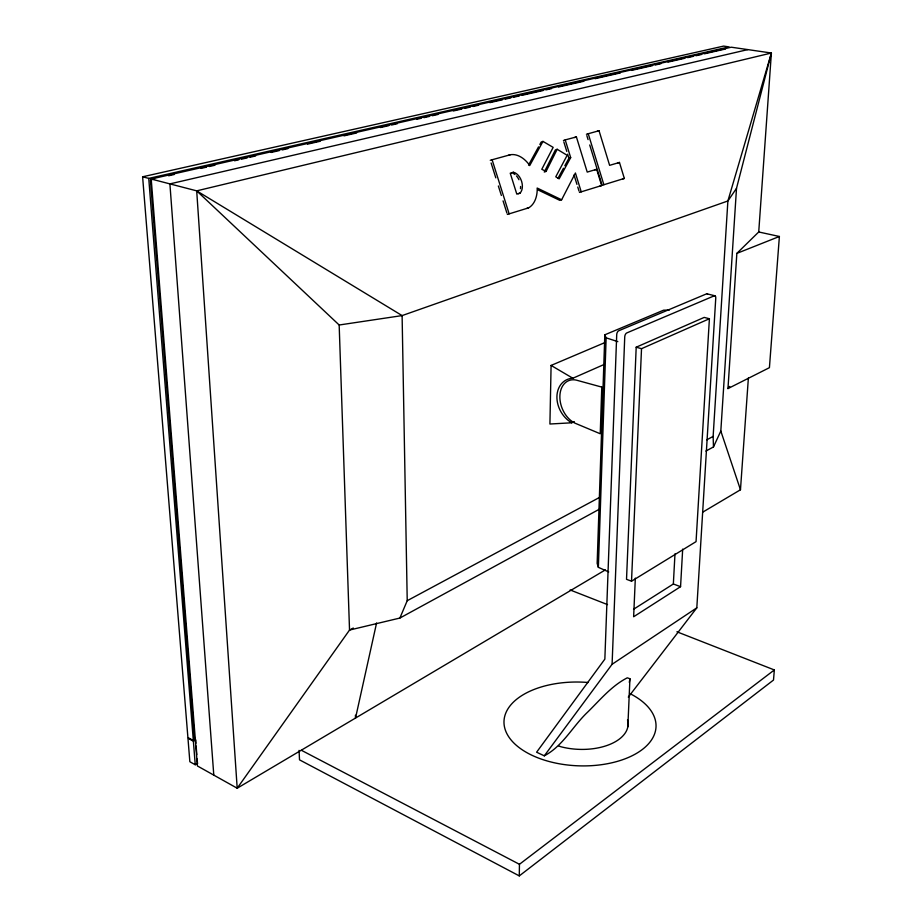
<?xml version="1.0" encoding="UTF-8"?>
<svg xmlns="http://www.w3.org/2000/svg" width="922" height="922" viewBox="0 0 922 922"><rect width="100%" height="100%" fill="white"/><g stroke="black" fill="none" stroke-linecap="round" stroke-linejoin="round"><path stroke-width="1.38" d="M299.051 750.381L299.523 759.855L519.282 875.9L519.443 864.294L774.342 669.948L676.909 631.789M604.936 342.569L551.091 365.435L549.915 424.016L571.709 422.795L574.291 421.573M669.28 310.08L663.575 310.195L604.82 334.801L597.156 563.388L598.366 567.353L608.716 571.928M598.366 567.353L606.134 337.844L604.82 334.801M707.612 294.256A3.1 1.579 -75.4 0 0 706.459 293.899L618.789 330.733A3.308 1.809 -74.5 0 0 616.714 334.686L604.855 659.115L536.604 752.214L544.303 755.833L612.093 664.278L624.736 336.887A3.319 1.809 -74.5 0 1 626.81 332.923L714.239 295.824A3.112 1.567 -75.4 0 1 715.76 298.06L696.813 607.84L628.297 697.124M636.192 347.202L626.522 579.316L631.524 581.206L696.052 541.629L709.398 318.747L704.201 317.41L636.192 347.202L641.516 348.689L709.398 318.747M631.524 581.206L641.516 348.689M627.836 726.824L629.933 678.73L627.271 677.831C611.54 685.864 600.061 700.005 587.614 712.153C572.631 726.294 563.019 745.967 544.303 755.833M635.339 578.117L633.633 616.76L680.563 586.68L682.683 549.109M633.529 609.281L673.348 583.995L674.985 553.834M705.883 451.077L713.478 446.94L713.132 436.417L727.884 200.973L771.391 53.015L731.273 47.206L151.208 179.029L197.412 765.963L237.196 788.218L605.374 569.888M713.478 446.94L720.82 431.035L736.505 188.353L771.391 53.015L196.697 190.854L151.208 179.029M758.725 231.975L779.39 236.481L769.421 367.671L727.965 388.588L736.851 253.377L758.725 231.975L771.391 53.015M702.668 512.194L740.47 489.778L748.376 378.032M774.342 669.948L773.5 680.056L519.282 875.9M629.3 682.361L629.933 678.73M376.591 622.949L355.523 718.054L355.419 715.207M196.697 190.854L339.169 325.005L349.53 630.06L399.883 618.051L407.224 600.695L402.107 315.589L196.697 190.854L237.196 788.218L349.53 630.06L353.299 628.032M557.176 149.283L555.39 149.917L544.291 172.034L546.089 171.423L557.176 149.283L567.157 155.299L555.77 176.817L559.124 178.845L570.683 157.65L565.209 139.902L576.4 136.917L587.222 172.091L596.672 169.302L601.651 185.541L599.876 186.129M537.918 189.874L559.827 200.362L561.625 199.786L575.42 173.002L581.229 191.834L579.431 192.41M558.017 178.211L563.457 168.242M564.817 165.753L568.897 158.273L570.683 157.65M528.56 165.038L538.529 146.886M539.866 144.466L541.191 142.046L542.977 141.4L553.154 147.37L541.79 169.291L546.089 171.423M542.977 141.4L529.689 165.614L528.606 163.955A28.248 18.463 71.6 0 0 510.177 154.781L490.262 160.267M736.505 188.353L727.884 200.973L402.107 315.589L339.169 325.005M727.965 388.588L729.751 386.399M612.093 664.278L696.813 607.84M195.245 764.753L193.378 741.207L187.961 738.234L189.851 761.745L195.245 764.753L197.619 763.404M142.61 176.794L148.742 178.395L729.083 46.895L723.62 46.1L142.61 176.794L187.904 737.542L193.32 740.504L194.6 739.801L195.695 740.389L195.913 743.247M193.378 741.207L195.775 739.882M399.883 618.051L599.669 509.036M407.224 600.695L599.369 497.511M706.805 439.817L713.132 436.417M571.709 422.795A24.882 19.569 61 0 1 556.923 396.529A24.882 19.569 61 0 1 572.85 378.239L604.129 364.467M736.851 253.377L779.39 236.481M508.379 155.426L510.177 154.781M563.423 140.536L565.209 139.902M574.625 137.551L576.4 136.917M586.427 134.243L599.035 130.728L609.615 165.338L619.457 162.445L624.332 178.419L622.557 178.995M597.26 131.35L599.035 130.728M511.687 172.898L513.485 172.276A11.617 7.618 71.5 0 1 521.598 181.311A11.617 7.618 71.5 0 1 520.031 193.124L518.222 193.735M594.897 169.902L596.672 169.302M617.694 163.033L619.457 162.445M507.331 214.423L528.571 207.865A28.248 18.463 71.6 0 0 537.226 188.941L537.146 188.03L561.625 199.786M526.762 208.453L528.571 207.865M624.332 178.419L602.078 185.287L589.723 144.984M581.229 191.834L601.651 185.541M520.031 193.124L516.793 194.081L510.235 173.186L513.485 172.276M747.834 49.604L169.902 183.893L213.789 775.125M154.619 178.96L150.413 179.917L194.6 739.801M168.645 175.768L174.258 174.489M200.904 168.426L206.516 167.147M209.329 166.513L214.93 165.234M234.568 160.762L238.775 159.806M241.587 159.16L247.2 157.881M250 157.247L255.613 155.968M271.045 152.464L279.458 150.54M282.259 149.906L287.871 148.626M307.51 144.155L320.13 141.285M343.975 135.857L356.595 132.975M380.44 127.547L388.865 125.634M391.666 125L397.278 123.721M416.917 119.249L421.123 118.293M423.924 117.659L429.537 116.379M432.337 115.734L437.95 114.466M453.382 110.951L461.795 109.038M464.607 108.393L470.22 107.113M473.021 106.479L478.633 105.2M489.847 102.642L502.478 99.772M505.279 99.138L510.892 97.859M513.692 97.213L519.305 95.946M522.117 95.3L543.15 90.517M545.962 89.872L551.563 88.593M558.582 87.002L583.833 81.251M595.047 78.704L620.299 72.953M631.512 70.395L652.557 65.612M655.358 64.966L660.97 63.687M667.989 62.097L684.816 58.259M687.628 57.625L693.229 56.346M696.041 55.712L701.654 54.433M704.454 53.799L725.499 49.004M707.105 293.853L714.873 295.778M606.134 337.844L617.832 341.636M558.525 745.898L561.083 746.797A48.14 26.496 2 0 0 609.569 744.515A48.14 26.496 2 0 0 627.502 719.909M673.348 583.995L680.563 586.68M570.13 589.965L607.506 604.602M301.54 750.358L519.443 864.294M551.091 365.435L572.85 378.239M720.82 431.035L740.47 489.778M492.06 159.61L509.14 213.835M491.115 162.964L495.805 177.865M498.364 185.99L501.361 195.464M503.066 200.881L506.904 213.074M563.838 141.907L566.788 151.45M567.629 154.181L568.897 158.273M574.037 174.95L576.942 184.354M577.771 187.039L579.016 191.073M588.201 133.609L603.864 184.711M586.841 135.592L588.075 139.614M148.742 178.395L193.32 740.504M196.144 746.105L196.812 754.68M197.147 758.979L197.492 763.266M513.347 173.497A11.606 7.618 71.5 0 1 514.96 174.523M516.47 175.952A11.606 7.618 71.5 0 1 518.948 179.732M520.573 186.498A11.606 7.618 71.5 0 1 520.457 188.676M629.738 693.494A76.065 41.882 2 0 1 618.812 760.95A76.065 41.882 2 0 1 505.705 731.031A76.065 41.882 2 0 1 588.155 682.499M601.789 387.102L600.234 433.755L576.711 423.89A23.338 16.481 68.1 0 1 559.873 396.183A23.338 16.481 68.1 0 1 577.887 380.555L601.789 387.102"/></g></svg>
